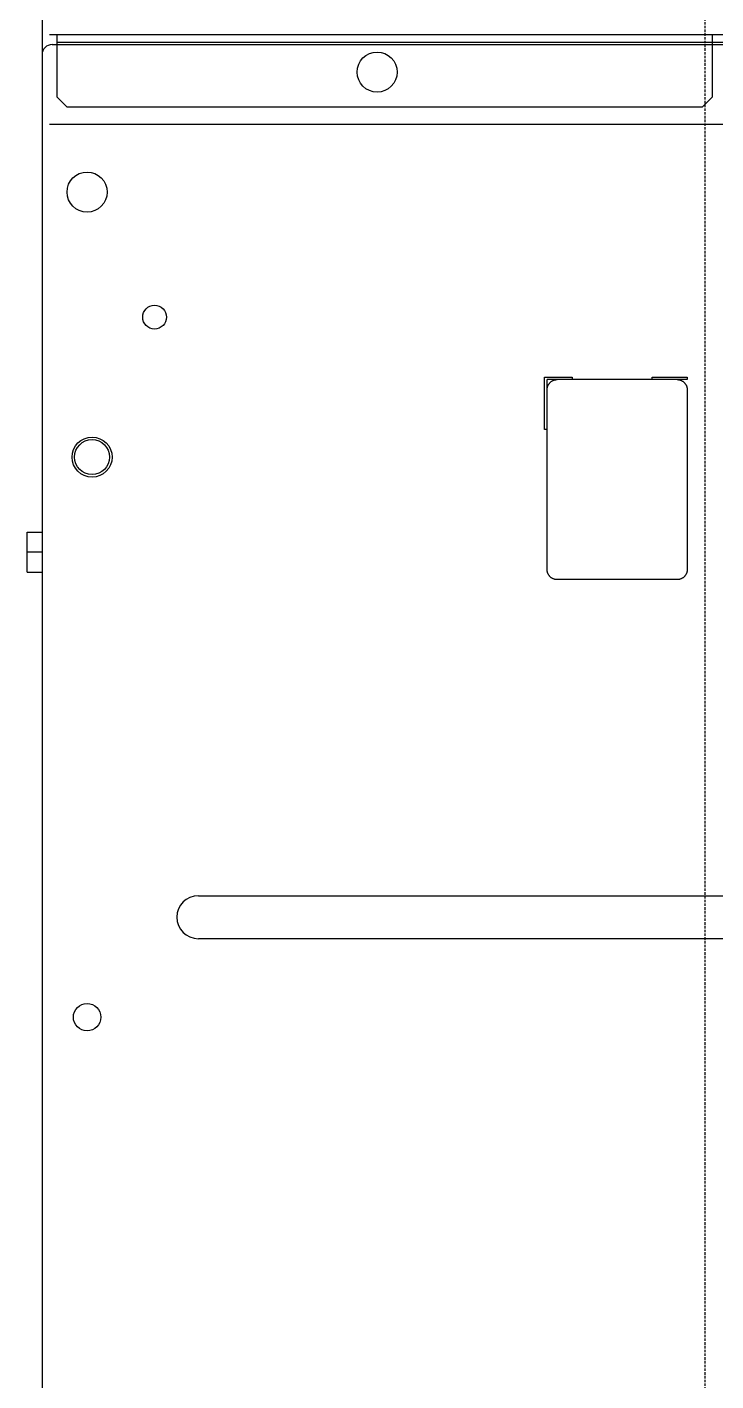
# Model space of a CAD drawing. Extents: x 0 to 290, y 0 to 931.
# Drawn here: x 9.5 to 147.2, y 476.7 to 747.4 of the extents above; entities that cross this region are included whole.
import ezdxf

# ---------------------------------------------------------------- set-up
doc = ezdxf.new("R2010")
doc.units = 0
doc.linetypes.add('DASHED', pattern=[0.75, 0.5, -0.25])
doc.layers.add('-15N-THT. THIẾT BỊ ĐÓNG MỞ', color=40, linetype='CONTINUOUS')

# ---------------------------------------------------------------- blocks, each defined once
blk = doc.blocks.new('06 - N - SC VSD ATV630D55~D90N4')
at = {"layer": '-15N-THT. THIẾT BỊ ĐÓNG MỞ', "color": 6, "linetype": 'DASHED'}
blk.add_line((0, 465.7), (0, -465.7), dxfattribs=at)
at = {"layer": '-15N-THT. THIẾT BỊ ĐÓNG MỞ'}
for p, q in [((-132.5, 429.99), (-132.5, -272.3)), ((-131, 280.2), (132.5, 280.2)), ((-131, 280.2), (-131, 280.2)), ((-129.5, 280.2), (-129.5, 280.2)), ((-129.5, 267.7), (-129.5, 280.2)), ((1.5, 280.2), (1.5, 280.2)), ((1.5, 280.2), (1.5, 267.7)), ((-132.5, 276.2), (-132.5, 276.2)), ((-130.5, 278.2), (-130.5, 278.2)), ((-130.5, 278.2), (132.5, 278.2)), ((-129.5, 278.7), (132.5, 278.7)), ((-129.5, 278.7), (-129.5, 278.7)), ((-129.5, 278.2), (-129.5, 278.2)), ((-69.5, 272.7), (-69.5, 272.7)), ((-61.5, 272.7), (-61.5, 272.7)), ((-129.5, 267.7), (-127.5, 265.7)), ((-129.5, 267.7), (-129.5, 267.7)), ((-0.5, 265.7), (-127.5, 265.7)), ((-127.5, 265.7), (-127.5, 265.7)), ((-0.5, 265.7), (1.5, 267.7)), ((-0.5, 265.7), (-0.5, 265.7)), ((1.5, 267.7), (1.5, 267.7)), ((-131, 262.2), (-131, 262.2)), ((9.5, 262.2), (-131, 262.2)), ((-127.5, 248.7), (-127.5, 248.7)), ((-119.5, 248.7), (-119.5, 248.7)), ((-112.37, 223.7), (-112.37, 223.7)), ((-107.62, 223.7), (-107.62, 223.7)), ((-32, 211.7), (-32, 211.7)), ((-32, 201.2), (-32, 211.7)), ((-32, 211.7), (-26.5, 211.7)), ((-31.5, 173.2), (-31.5, 211.2)), ((-31.5, 211.2), (-31.5, 211.2)), ((-3.5, 211.2), (-31.5, 211.2)), ((-29.86, 211.17), (-29.77, 211.18)), ((-29.77, 211.18), (-29.68, 211.19)), ((-29.68, 211.19), (-29.59, 211.2)), ((-29.59, 211.2), (-29.5, 211.2)), ((-29.5, 211.2), (-29.5, 211.2)), ((-26.5, 211.7), (-26.5, 211.7)), ((-26.5, 211.7), (-26.5, 211.2)), ((-26.5, 211.2), (-26.5, 211.2)), ((-10.5, 211.7), (-10.5, 211.7)), ((-10.5, 211.2), (-10.5, 211.7)), ((-10.5, 211.7), (-3.5, 211.7)), ((-10.5, 211.2), (-10.5, 211.2)), ((-5.5, 211.2), (-5.41, 211.2)), ((-5.5, 211.2), (-5.5, 211.2)), ((-5.41, 211.2), (-5.32, 211.19)), ((-5.32, 211.19), (-5.23, 211.18)), ((-5.23, 211.18), (-5.14, 211.17)), ((-3.5, 211.7), (-3.5, 211.7)), ((-3.5, 211.7), (-3.5, 211.2)), ((-3.5, 211.2), (-3.5, 211.2)), ((-31.5, 209.29), (-31.49, 209.38)), ((-31.5, 209.2), (-31.5, 209.29)), ((-31.5, 209.2), (-31.5, 209.2)), ((-31.49, 209.38), (-31.48, 209.47)), ((-31.48, 209.47), (-31.47, 209.56)), ((-31.47, 209.56), (-31.45, 209.65)), ((-31.45, 209.65), (-31.43, 209.73)), ((-31.43, 209.73), (-31.4, 209.82)), ((-31.4, 209.82), (-31.37, 209.9)), ((-31.37, 209.9), (-31.34, 209.99)), ((-31.34, 209.99), (-31.3, 210.07)), ((-31.3, 210.07), (-31.26, 210.15)), ((-31.26, 210.15), (-31.22, 210.23)), ((-31.22, 210.23), (-31.17, 210.3)), ((-31.17, 210.3), (-31.12, 210.38)), ((-31.12, 210.38), (-31.06, 210.45)), ((-31.06, 210.45), (-31.01, 210.52)), ((-31.01, 210.52), (-30.95, 210.58)), ((-30.95, 210.58), (-30.88, 210.65)), ((-30.88, 210.65), (-30.82, 210.71)), ((-30.82, 210.71), (-30.75, 210.76)), ((-30.75, 210.76), (-30.68, 210.82)), ((-30.68, 210.82), (-30.6, 210.87)), ((-30.6, 210.87), (-30.53, 210.92)), ((-30.53, 210.92), (-30.45, 210.96)), ((-30.45, 210.96), (-30.37, 211)), ((-30.37, 211), (-30.29, 211.04)), ((-30.29, 211.04), (-30.2, 211.07)), ((-30.2, 211.07), (-30.12, 211.1)), ((-30.12, 211.1), (-30.03, 211.13)), ((-30.03, 211.13), (-29.95, 211.15)), ((-29.95, 211.15), (-29.86, 211.17)), ((-5.14, 211.17), (-5.05, 211.15)), ((-5.05, 211.15), (-4.97, 211.13)), ((-4.97, 211.13), (-4.88, 211.1)), ((-4.88, 211.1), (-4.8, 211.07)), ((-4.8, 211.07), (-4.71, 211.04)), ((-4.71, 211.04), (-4.63, 211)), ((-4.63, 211), (-4.55, 210.96)), ((-4.55, 210.96), (-4.47, 210.92)), ((-4.47, 210.92), (-4.4, 210.87)), ((-4.4, 210.87), (-4.32, 210.82)), ((-4.32, 210.82), (-4.25, 210.76)), ((-4.25, 210.76), (-4.18, 210.71)), ((-4.18, 210.71), (-4.12, 210.65)), ((-4.12, 210.65), (-4.05, 210.58)), ((-4.05, 210.58), (-3.99, 210.52)), ((-3.99, 210.52), (-3.94, 210.45)), ((-3.94, 210.45), (-3.88, 210.38)), ((-3.88, 210.38), (-3.83, 210.3)), ((-3.83, 210.3), (-3.78, 210.23)), ((-3.78, 210.23), (-3.74, 210.15)), ((-3.74, 210.15), (-3.7, 210.07)), ((-3.7, 210.07), (-3.66, 209.99)), ((-3.66, 209.99), (-3.63, 209.9)), ((-3.63, 209.9), (-3.6, 209.82)), ((-3.6, 209.82), (-3.57, 209.73)), ((-3.57, 209.73), (-3.55, 209.65)), ((-3.55, 209.65), (-3.53, 209.56)), ((-3.53, 209.56), (-3.52, 209.47)), ((-3.52, 209.47), (-3.51, 209.38)), ((-3.51, 209.38), (-3.5, 209.29)), ((-3.5, 209.29), (-3.5, 209.2)), ((-3.5, 209.2), (-3.5, 209.2)), ((-3.5, 209.2), (-3.5, 173.2)), ((-32, 201.2), (-32, 201.2)), ((-31.5, 201.2), (-32, 201.2)), ((-31.5, 201.2), (-31.5, 201.2)), ((-126.5, 195.7), (-126.5, 195.7)), ((-126, 195.7), (-126, 195.7)), ((-119, 195.7), (-119, 195.7)), ((-118.5, 195.7), (-118.5, 195.7)), ((-135.5, 172.7), (-135.5, 180.7)), ((-135.5, 180.7), (-132.5, 180.7)), ((-132.5, 176.7), (-135.5, 176.7)), ((-135.5, 172.7), (-132.5, 172.7)), ((-31.5, 173.11), (-31.5, 173.2)), ((-31.5, 173.2), (-31.5, 173.2)), ((-31.49, 173.02), (-31.5, 173.11)), ((-31.48, 172.93), (-31.49, 173.02)), ((-31.47, 172.84), (-31.48, 172.93)), ((-31.45, 172.75), (-31.47, 172.84)), ((-31.43, 172.67), (-31.45, 172.75)), ((-31.4, 172.58), (-31.43, 172.67)), ((-31.37, 172.5), (-31.4, 172.58)), ((-31.34, 172.41), (-31.37, 172.5)), ((-31.3, 172.33), (-31.34, 172.41)), ((-31.26, 172.25), (-31.3, 172.33)), ((-31.22, 172.17), (-31.26, 172.25)), ((-31.17, 172.1), (-31.22, 172.17)), ((-31.12, 172.02), (-31.17, 172.1)), ((-31.06, 171.95), (-31.12, 172.02)), ((-31.01, 171.88), (-31.06, 171.95)), ((-30.95, 171.82), (-31.01, 171.88)), ((-30.88, 171.75), (-30.95, 171.82)), ((-30.82, 171.69), (-30.88, 171.75)), ((-30.75, 171.64), (-30.82, 171.69)), ((-30.68, 171.58), (-30.75, 171.64)), ((-30.6, 171.53), (-30.68, 171.58)), ((-30.53, 171.48), (-30.6, 171.53)), ((-30.45, 171.44), (-30.53, 171.48)), ((-30.37, 171.4), (-30.45, 171.44)), ((-30.29, 171.36), (-30.37, 171.4)), ((-30.2, 171.33), (-30.29, 171.36)), ((-30.12, 171.3), (-30.2, 171.33)), ((-30.03, 171.27), (-30.12, 171.3)), ((-29.95, 171.25), (-30.03, 171.27)), ((-29.86, 171.23), (-29.95, 171.25)), ((-29.77, 171.22), (-29.86, 171.23)), ((-29.68, 171.21), (-29.77, 171.22)), ((-29.59, 171.2), (-29.68, 171.21)), ((-29.5, 171.2), (-29.59, 171.2)), ((-5.5, 171.2), (-29.5, 171.2)), ((-29.5, 171.2), (-29.5, 171.2)), ((-5.41, 171.2), (-5.5, 171.2)), ((-5.5, 171.2), (-5.5, 171.2)), ((-5.32, 171.21), (-5.41, 171.2)), ((-5.23, 171.22), (-5.32, 171.21)), ((-5.14, 171.23), (-5.23, 171.22)), ((-5.05, 171.25), (-5.14, 171.23)), ((-4.97, 171.27), (-5.05, 171.25)), ((-4.88, 171.3), (-4.97, 171.27)), ((-4.8, 171.33), (-4.88, 171.3)), ((-4.71, 171.36), (-4.8, 171.33)), ((-4.63, 171.4), (-4.71, 171.36)), ((-4.55, 171.44), (-4.63, 171.4)), ((-4.47, 171.48), (-4.55, 171.44)), ((-4.4, 171.53), (-4.47, 171.48)), ((-4.32, 171.58), (-4.4, 171.53)), ((-4.25, 171.64), (-4.32, 171.58)), ((-4.18, 171.69), (-4.25, 171.64)), ((-4.12, 171.75), (-4.18, 171.69)), ((-4.05, 171.82), (-4.12, 171.75)), ((-3.99, 171.88), (-4.05, 171.82)), ((-3.94, 171.95), (-3.99, 171.88)), ((-3.88, 172.02), (-3.94, 171.95)), ((-3.83, 172.1), (-3.88, 172.02)), ((-3.78, 172.17), (-3.83, 172.1)), ((-3.74, 172.25), (-3.78, 172.17)), ((-3.7, 172.33), (-3.74, 172.25)), ((-3.66, 172.41), (-3.7, 172.33)), ((-3.63, 172.5), (-3.66, 172.41)), ((-3.6, 172.58), (-3.63, 172.5)), ((-3.57, 172.67), (-3.6, 172.58)), ((-3.55, 172.75), (-3.57, 172.67)), ((-3.53, 172.84), (-3.55, 172.75)), ((-3.52, 172.93), (-3.53, 172.84)), ((-3.51, 173.02), (-3.52, 172.93)), ((-3.5, 173.11), (-3.51, 173.02)), ((-3.5, 173.2), (-3.5, 173.2)), ((-3.5, 173.2), (-3.5, 173.11)), ((-101.6, 107.99), (-101.6, 107.99)), ((-101.25, 108), (101.25, 108)), ((-101.25, 108), (-101.25, 108)), ((-105.55, 103.7), (-105.55, 103.7)), ((101.25, 99.4), (-101.25, 99.4)), ((-101.25, 99.4), (-101.25, 99.4)), ((-126.25, 83.7), (-126.25, 83.7)), ((-120.75, 83.7), (-120.75, 83.7))]:
    blk.add_line(p, q, dxfattribs=at)
for centre, radius in [((-65.5, 272.7), 4), ((-123.5, 248.7), 4), ((-110, 223.7), 2.38), ((-122.5, 195.7), 4), ((-122.5, 195.7), 3.5), ((-123.5, 83.7), 2.75)]:
    blk.add_circle(centre, radius, dxfattribs=at)
for centre, radius, end in [((-130.5, 276.2), 2, 180), ((-101.25, 103.7), 4.3, 270)]:
    blk.add_arc(centre, radius, 90, end, dxfattribs=at)

msp = doc.modelspace()

# ---------------------------------------------------------------- block references
msp.add_blockref('06 - N - SC VSD ATV630D55~D90N4', (145, 465.7))

doc.saveas('drawing.dxf')
